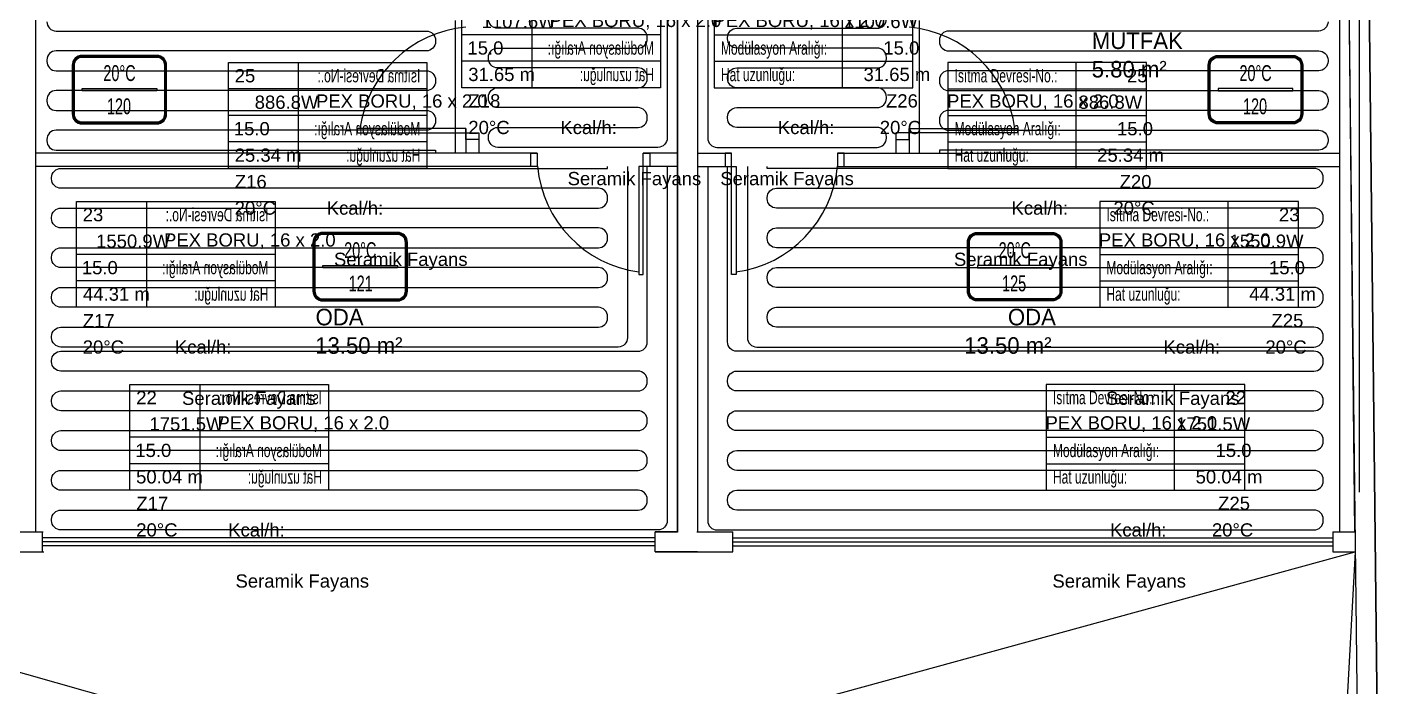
# Model space of a CAD drawing. Header units: centimetres. Extents: x 247996 to 315152, y -468471 to -440326.
# Drawn here: x 285820 to 286843, y -442834 to -442336 of the extents above; entities that cross this region are included whole.
import ezdxf
from ezdxf.enums import TextEntityAlignment as Align

# ---------------------------------------------------------------- set-up
doc = ezdxf.new("R2010")
doc.units = ezdxf.units.CM
for name, color, linetype in [('SCOTT-MKDU0', 50, 'CONTINUOUS'), ('SCOTT-MTY-ISIKAYBIMAHAL', 2, 'CONTINUOUS'), ('SCOTT-MTY-PEX-BORU', 1, 'CONTINUOUS'), ('SCOTT-MTY-RADYATÖR', 2, 'CONTINUOUS'), ('SCOTT-MTY-VANA', 1, 'Continuous')]:
    doc.layers.add(name, color=color, linetype=linetype)
doc.styles.add('MtXpl_Comic_Sans_MS', font='comic.ttf')
doc.styles.add('MTYCAPLT', font='arial.ttf')

# ---------------------------------------------------------------- blocks, each defined once
blk = doc.blocks.new('MTY-RADYATOR MAHAL0')
at = {"layer": 'SCOTT-MTY-ISIKAYBIMAHAL', "color": 2}
for points in [[(-35.7, 18.4), (-35.7, -18.4, 0.414214), (-28.2, -25.9), (28.2, -25.9, 0.414214), (35.7, -18.4), (35.7, 18.4, 0.414214), (28.2, 25.9), (-28.2, 25.9, 0.414214)], [(-34.2, 18.4), (-34.2, -18.4, 0.414214), (-28.2, -24.4), (28.2, -24.4, 0.414214), (34.2, -18.4), (34.2, 18.4, 0.414214), (28.2, 24.4), (-28.2, 24.4, 0.414214)]]:
    blk.add_lwpolyline(points, format="xyb", close=True, dxfattribs=at)
at = {"layer": 'SCOTT-MTY-ISIKAYBIMAHAL', "color": 4}
for points in [[(-35.2, 18.4), (-35.2, -18.4, 0.414214), (-28.2, -25.4), (28.2, -25.4, 0.414214), (35.2, -18.4), (35.2, 18.4, 0.414214), (28.2, 25.4), (-28.2, 25.4, 0.414214)], [(-34.7, 18.4), (-34.7, -18.4, 0.414214), (-28.2, -24.9), (28.2, -24.9, 0.414214), (34.7, -18.4), (34.7, 18.4, 0.414214), (28.2, 24.9), (-28.2, 24.9, 0.414214)]]:
    blk.add_lwpolyline(points, format="xyb", close=True, dxfattribs=at)
at = {"layer": 'SCOTT-MTY-ISIKAYBIMAHAL', "color": 2}
blk.add_lwpolyline([(-28.2, 0.8), (28.2, 0.8), (28.2, -0.8), (-28.2, -0.8)], close=True, dxfattribs=at)
at = {"layer": 'SCOTT-MTY-ISIKAYBIMAHAL', "color": 1, "style": 'MTYCAPLT', "width": 0.65}
for tag, p in [('MAHAL_001', (-14.9, 29.8)), ('NO_001', (-8.3, 6.7))]:
    blk.add_attdef(tag, p, '', height=12, rotation=360, dxfattribs=at)
at = {"layer": 'SCOTT-MTY-ISIKAYBIMAHAL', "color": 4, "style": 'MTYCAPLT', "width": 0.65}
for tag, p in [('DERECE_001', (-22.8, -18.5)), ('ISIKAYBI_001', (-22.7, -41.1))]:
    blk.add_attdef(tag, p, '', height=12, rotation=360, dxfattribs=at)
blk.add_attdef('ALAN', text='', height=12, rotation=360, dxfattribs=at).set_placement((0, -50), align=Align.MIDDLE_CENTER)
blk = doc.blocks.new('MTY-ETIKET')
at = {"layer": 'SCOTT-MTY-RADYATÖR'}
for p, q in [((2.69, 0), (2.69, 8)), ((-7, 6), (8, 6)), ((-7, 4), (8, 4)), ((-7, 2), (8, 2))]:
    blk.add_line(p, q, dxfattribs=at)
blk.add_lwpolyline([(8, 0), (8, 8), (-7, 8), (-7, 0)], close=True, dxfattribs=at)
at = {"layer": 'SCOTT-MTY-RADYATÖR', "style": 'MTYCAPLT', "width": 0.65}
for s, p in [('Isıtma Devresi-No.:', (-6.5, 7)), ('Modülasyon Aralığı:', (-6.5, 3)), ('Hat uzunluğu:', (-6.5, 1))]:
    blk.add_text(s, height=1, rotation=360, dxfattribs=at).set_placement(p, align=Align.MIDDLE_LEFT)
for tag, p in [('NO1_001', (5.8, 6.5)), ('AR_001', (6.25, 2.5)), ('UZ_001', (6.31, 0.51))]:
    blk.add_attdef(tag, p, '', height=1, rotation=360, dxfattribs=at)
at = {"layer": 'SCOTT-MTY-RADYATÖR', "color": 2, "style": 'MTYCAPLT', "width": 0.65}
for tag, p in [('BORU_001', (-7.07, 4.59)), ('YER_001', (2.9, 4.5))]:
    blk.add_attdef(tag, p, '', height=1, dxfattribs=at)

msp = doc.modelspace()

# ---------------------------------------------------------------- linework, layer by layer
at = {"layer": 'SCOTT-MKDU0', "color": 8, "ltscale": 0.03}
for p, q in [((286843.2, -443160.1), (286812.9, -440514.4)), ((286812.9, -440514.4), (286843.2, -443160.1)), ((286828.2, -443159.5), (286798.1, -440529.3)), ((286311.1, -441892.1), (286311.1, -442717.1)), ((286326.1, -441892.1), (286326.1, -442717.1)), ((285826.1, -441907.1), (285826.1, -442687.1)), ((285826.1, -441907.1), (285826.1, -442717.1)), ((285826.1, -441907.1), (285826.1, -442717.1)), ((286311.1, -441907.1), (286311.1, -442687.1)), ((286311.1, -441907.1), (286311.1, -442717.1)), ((286311.1, -442717.1), (286311.1, -441907.1)), ((286326.1, -441907.1), (286326.1, -442687.1)), ((286326.1, -441907.1), (286326.1, -442717.1)), ((286326.1, -441907.1), (286326.1, -442717.1)), ((286811.1, -441907.1), (286811.1, -442717.1)), ((286822.8, -442717.1), (286813.9, -441907.1)), ((286826.1, -441907.1), (286826.1, -442687.1)), ((286151.1, -442412.3), (286151.1, -442430.9)), ((286486.1, -442412.3), (286486.1, -442430.9)), ((286161.1, -442415.6), (286161.1, -442430.9)), ((286476.1, -442415.6), (286476.1, -442430.9)), ((286205.2, -442430.9), (285826.1, -442430.9)), ((286311.1, -442430.9), (286285.2, -442430.9)), ((286326.1, -442430.9), (286352, -442430.9)), ((286432, -442430.9), (286811.1, -442430.9)), ((286205.2, -442440.9), (285826.1, -442440.9)), ((286311.1, -442440.9), (286281.9, -442440.9)), ((286326.1, -442440.9), (286355.3, -442440.9)), ((286432, -442440.9), (286811.1, -442440.9)), ((285806.1, -442717.1), (285832, -442717.1)), ((285826.1, -442717.1), (285832, -442717.1)), ((285831.1, -442717.1), (285831.1, -442732.1)), ((286294.3, -442717.1), (286311.1, -442717.1)), ((286311.5, -442717.1), (286294.3, -442717.1)), ((286294.3, -442732.1), (286294.3, -442717.1)), ((286294.3, -442717.1), (286311.1, -442717.1)), ((286325.7, -442717.1), (286352.8, -442717.1)), ((286326.1, -442717.1), (286352.8, -442717.1)), ((286326.1, -442717.1), (286352.8, -442717.1)), ((286352.8, -442732.1), (286352.8, -442717.1)), ((286806.1, -442717.1), (286822.8, -442717.1)), ((286806.1, -442717.1), (286806.1, -442732.1)), ((286806.1, -442717.1), (286822.8, -442717.1)), ((286294.3, -442721.6), (285831.1, -442721.6)), ((286294.3, -442724.6), (285831.1, -442724.6)), ((286294.3, -442727.6), (285831.1, -442727.6)), ((286352.8, -442721.6), (286806.1, -442721.6)), ((286352.8, -442724.6), (286806.1, -442724.6)), ((286352.8, -442727.6), (286806.1, -442727.6)), ((285474.3, -443102.1), (286823, -442732.1)), ((286802.7, -443102.1), (285493, -442732.9)), ((285806.1, -442732.1), (285832.3, -442732.1)), ((286294.3, -442732.1), (286352.8, -442732.1)), ((286326.1, -442732.1), (286294.3, -442732.1)), ((286311.1, -442732.1), (286352.8, -442732.1)), ((286823, -442732.1), (286802.7, -443102.1)), ((286806.1, -442732.1), (286823, -442732.1))]:
    msp.add_line(p, q, dxfattribs=at)
for points in [[(286151.1, -442415.6), (286151.1, -442412.3), (286069.2, -442412.3), (286069.2, -442415.6)], [(286486.1, -442415.6), (286486.1, -442412.3), (286568, -442412.3), (286568, -442415.6)], [(286285.2, -442440.9), (286281.9, -442440.9), (286281.9, -442522.7), (286285.2, -442522.7)], [(286352, -442440.9), (286355.3, -442440.9), (286355.3, -442522.7), (286352, -442522.7)]]:
    msp.add_lwpolyline(points, close=True, dxfattribs=at)
for points in [[(286161.1, -442415.6), (286161.1, -442420.6), (286151.1, -442420.6), (286151.1, -442415.6), (286161.1, -442415.6)], [(286476.1, -442415.6), (286476.1, -442420.6), (286486.1, -442420.6), (286486.1, -442415.6), (286476.1, -442415.6)], [(286200.2, -442430.9), (286205.2, -442430.9), (286205.2, -442440.9), (286200.2, -442440.9), (286200.2, -442430.9)], [(286285.2, -442430.9), (286290.2, -442430.9), (286290.2, -442440.9), (286285.2, -442440.9), (286285.2, -442430.9)], [(286352, -442430.9), (286347, -442430.9), (286347, -442440.9), (286352, -442440.9), (286352, -442430.9)], [(286437, -442430.9), (286432, -442430.9), (286432, -442440.9), (286437, -442440.9), (286437, -442430.9)]]:
    msp.add_lwpolyline(points, dxfattribs=at)
for centre, start, end in [((286159.3, -442424.2), 95.3081, 172.3253), ((286477.9, -442424.2), 7.6747, 84.6919), ((286293.8, -442432.6), 185.3081, 262.3253), ((286343.4, -442432.6), 277.6747, 354.6919)]:
    msp.add_arc(centre, 88.9, start, end, dxfattribs=at)
at = {"layer": 'SCOTT-MTY-PEX-BORU'}
for points in [[(286303.3, -442107.1), (286303.3, -442419.5, -0.414214), (286296.3, -442426.5), (286175.3, -442426.5, -0.414214), (286168.3, -442419.5), (286168.3, -442418.5, -0.414214), (286175.3, -442411.5), (286281.3, -442411.5, 0.414214), (286288.3, -442404.5), (286288.3, -442403.5, 0.414214), (286281.3, -442396.5), (286175.3, -442396.5, -0.414214), (286168.3, -442389.5), (286168.3, -442388.5, -0.414214), (286175.3, -442381.5), (286281.3, -442381.5, 0.414214), (286288.3, -442374.5), (286288.3, -442373.5, 0.414214), (286281.3, -442366.5), (286175.3, -442366.5, -0.414214), (286168.3, -442359.5), (286168.3, -442358.5, -0.414214), (286175.3, -442351.5), (286281.3, -442351.5, 0.414214), (286288.3, -442344.5), (286288.3, -442343.5, 0.414214), (286281.3, -442336.5), (286175.3, -442336.5, -0.414214), (286168.3, -442329.5)], [(286333.9, -442107.1), (286333.9, -442419.5, 0.414214), (286340.9, -442426.5), (286461.9, -442426.5, 0.414214), (286468.9, -442419.5), (286468.9, -442418.5, 0.414214), (286461.9, -442411.5), (286355.9, -442411.5, -0.414214), (286348.9, -442404.5), (286348.9, -442403.5, -0.414214), (286355.9, -442396.5), (286461.9, -442396.5, 0.414214), (286468.9, -442389.5), (286468.9, -442388.5, 0.414214), (286461.9, -442381.5), (286355.9, -442381.5, -0.414214), (286348.9, -442374.5), (286348.9, -442373.5, -0.414214), (286355.9, -442366.5), (286461.9, -442366.5, 0.414214), (286468.9, -442359.5), (286468.9, -442358.5, 0.414214), (286461.9, -442351.5), (286355.9, -442351.5, -0.414214), (286348.9, -442344.5), (286348.9, -442343.5, -0.414214), (286355.9, -442336.5), (286461.9, -442336.5, 0.414214), (286468.9, -442329.5)], [(286143.3, -442430.9), (286143.3, -442330.6, 0.414214)], [(286493.9, -442430.9), (286493.9, -442330.6, -0.414214)], [(285834.7, -442331.6, 0.414214), (285841.7, -442338.6), (286121.3, -442338.6, -0.414214), (286128.3, -442345.6), (286128.3, -442346.6, -0.414214), (286121.3, -442353.6), (285841.7, -442353.6, 0.414214), (285834.7, -442360.6), (285834.7, -442361.6, 0.414214), (285841.7, -442368.6), (286121.3, -442368.6, -0.414214), (286128.3, -442375.6), (286128.3, -442376.6, -0.414214), (286121.3, -442383.6), (285841.7, -442383.6, 0.414214), (285834.7, -442390.6), (285834.7, -442391.6, 0.414214), (285841.7, -442398.6), (286121.3, -442398.6, -0.414214), (286128.3, -442405.6), (286128.3, -442406.6, -0.414214), (286121.3, -442413.6), (285841.7, -442413.6, 0.414214), (285834.7, -442420.6), (285834.7, -442421.6, 0.414214), (285841.7, -442428.6), (286128.3, -442428.6), (286128.3, -442430.9)], [(286802.5, -442331.6, -0.414214), (286795.5, -442338.6), (286515.9, -442338.6, 0.414214), (286508.9, -442345.6), (286508.9, -442346.6, 0.414214), (286515.9, -442353.6), (286795.5, -442353.6, -0.414214), (286802.5, -442360.6), (286802.5, -442361.6, -0.414214), (286795.5, -442368.6), (286515.9, -442368.6, 0.414214), (286508.9, -442375.6), (286508.9, -442376.6, 0.414214), (286515.9, -442383.6), (286795.5, -442383.6, -0.414214), (286802.5, -442390.6), (286802.5, -442391.6, -0.414214), (286795.5, -442398.6), (286515.9, -442398.6, 0.414214), (286508.9, -442405.6), (286508.9, -442406.6, 0.414214), (286515.9, -442413.6), (286795.5, -442413.6, -0.414214), (286802.5, -442420.6), (286802.5, -442421.6, -0.414214), (286795.5, -442428.6), (286508.9, -442428.6), (286508.9, -442430.9)], [(286303.3, -442440.9), (286303.3, -442708.6, -0.414214), (286296.3, -442715.6), (285845.3, -442715.6, -0.414214), (285838.3, -442708.6), (285838.3, -442707.6, -0.414214), (285845.3, -442700.6), (286281.3, -442700.6, 0.414214), (286288.3, -442693.6), (286288.3, -442692.6, 0.414214), (286281.3, -442685.6), (285845.3, -442685.6, -0.414214), (285838.3, -442678.6), (285838.3, -442677.6, -0.414214), (285845.3, -442670.6), (286281.3, -442670.6, 0.414214), (286288.3, -442663.6), (286288.3, -442662.6, 0.414214), (286281.3, -442655.6), (285845.3, -442655.6, -0.414214), (285838.3, -442648.6), (285838.3, -442647.6, -0.414214), (285845.3, -442640.6), (286281.3, -442640.6, 0.414214), (286288.3, -442633.6), (286288.3, -442632.6, 0.414214), (286281.3, -442625.6), (285845.3, -442625.6, -0.414214), (285838.3, -442618.6), (285838.3, -442617.6, -0.414214), (285845.3, -442610.6), (286281.3, -442610.6, 0.414214), (286288.3, -442603.6), (286288.3, -442602.6, 0.414214), (286281.3, -442595.6), (285845.3, -442595.6, -0.414214), (285838.3, -442588.6), (285838.3, -442587.6, -0.414214), (285845.3, -442580.6), (286281.3, -442580.6, 0.414214), (286288.3, -442573.6), (286288.3, -442440.9)], [(286273.3, -442440.9), (286273.3, -442570.4, -0.414214), (286266.3, -442577.4), (285845.3, -442577.4, -0.414214), (285838.3, -442570.4), (285838.3, -442569.4, -0.414214), (285845.3, -442562.4), (286251.3, -442562.4, 0.414214), (286258.3, -442555.4), (286258.3, -442554.4, 0.414214), (286251.3, -442547.4), (285845.3, -442547.4, -0.414214), (285838.3, -442540.4), (285838.3, -442539.4, -0.414214), (285845.3, -442532.4), (286251.3, -442532.4, 0.414214), (286258.3, -442525.4), (286258.3, -442524.4, 0.414214), (286251.3, -442517.4), (285845.3, -442517.4, -0.414214), (285838.3, -442510.4), (285838.3, -442509.4, -0.414214), (285845.3, -442502.4), (286251.3, -442502.4, 0.414214), (286258.3, -442495.4), (286258.3, -442494.4, 0.414214), (286251.3, -442487.4), (285845.3, -442487.4, -0.414214), (285838.3, -442480.4), (285838.3, -442479.4, -0.414214), (285845.3, -442472.4), (286251.3, -442472.4, 0.414214), (286258.3, -442465.4), (286258.3, -442464.4, 0.414214), (286251.3, -442457.4), (285845.3, -442457.4, -0.414214), (285838.3, -442450.4), (285838.3, -442449.4, -0.414214), (285845.3, -442442.4), (286258.3, -442442.4), (286258.3, -442440.9)], [(286333.9, -442440.9), (286333.9, -442708.6, 0.414214), (286340.9, -442715.6), (286791.9, -442715.6, 0.414214), (286798.9, -442708.6), (286798.9, -442707.6, 0.414214), (286791.9, -442700.6), (286355.9, -442700.6, -0.414214), (286348.9, -442693.6), (286348.9, -442692.6, -0.414214), (286355.9, -442685.6), (286791.9, -442685.6, 0.414214), (286798.9, -442678.6), (286798.9, -442677.6, 0.414214), (286791.9, -442670.6), (286355.9, -442670.6, -0.414214), (286348.9, -442663.6), (286348.9, -442662.6, -0.414214), (286355.9, -442655.6), (286791.9, -442655.6, 0.414214), (286798.9, -442648.6), (286798.9, -442647.6, 0.414214), (286791.9, -442640.6), (286355.9, -442640.6, -0.414214), (286348.9, -442633.6), (286348.9, -442632.6, -0.414214), (286355.9, -442625.6), (286791.9, -442625.6, 0.414214), (286798.9, -442618.6), (286798.9, -442617.6, 0.414214), (286791.9, -442610.6), (286355.9, -442610.6, -0.414214), (286348.9, -442603.6), (286348.9, -442602.6, -0.414214), (286355.9, -442595.6), (286791.9, -442595.6, 0.414214), (286798.9, -442588.6), (286798.9, -442587.6, 0.414214), (286791.9, -442580.6), (286355.9, -442580.6, -0.414214), (286348.9, -442573.6), (286348.9, -442440.9)], [(286363.9, -442440.9), (286363.9, -442570.4, 0.414214), (286370.9, -442577.4), (286791.9, -442577.4, 0.414214), (286798.9, -442570.4), (286798.9, -442569.4, 0.414214), (286791.9, -442562.4), (286385.9, -442562.4, -0.414214), (286378.9, -442555.4), (286378.9, -442554.4, -0.414214), (286385.9, -442547.4), (286791.9, -442547.4, 0.414214), (286798.9, -442540.4), (286798.9, -442539.4, 0.414214), (286791.9, -442532.4), (286385.9, -442532.4, -0.414214), (286378.9, -442525.4), (286378.9, -442524.4, -0.414214), (286385.9, -442517.4), (286791.9, -442517.4, 0.414214), (286798.9, -442510.4), (286798.9, -442509.4, 0.414214), (286791.9, -442502.4), (286385.9, -442502.4, -0.414214), (286378.9, -442495.4), (286378.9, -442494.4, -0.414214), (286385.9, -442487.4), (286791.9, -442487.4, 0.414214), (286798.9, -442480.4), (286798.9, -442479.4, 0.414214), (286791.9, -442472.4), (286385.9, -442472.4, -0.414214), (286378.9, -442465.4), (286378.9, -442464.4, -0.414214), (286385.9, -442457.4), (286791.9, -442457.4, 0.414214), (286798.9, -442450.4), (286798.9, -442449.4, 0.414214), (286791.9, -442442.4), (286378.9, -442442.4), (286378.9, -442440.9)]]:
    msp.add_lwpolyline(points, format="xyb", dxfattribs=at)

# ---------------------------------------------------------------- block references
at = {"layer": 'SCOTT-MTY-VANA'}
ref = msp.add_blockref('MTY-ETIKET', (286228.3, -442381.5), dxfattribs=dict(at, xscale=-10, yscale=10))
ref.add_attrib('UZ_001', '31.65 m', (286153, -442376.4), dxfattribs={"layer": 'SCOTT-MTY-RADYATÖR', "height": 10, "rotation": 0, "style": 'MTYCAPLT'})
ref.add_attrib('AR_001', '15.0', (286152.4, -442356.4), dxfattribs={"layer": 'SCOTT-MTY-RADYATÖR', "height": 10, "rotation": 0, "style": 'MTYCAPLT'})
ref.add_attrib('NO1_001', '24', (286153.1, -442316.5), dxfattribs={"layer": 'SCOTT-MTY-RADYATÖR', "height": 10, "rotation": 0, "style": 'MTYCAPLT'})
ref.add_attrib('BORU_001', 'PEX BORU, 16 x 2.0', (286214.5, -442335.6), dxfattribs={"layer": 'SCOTT-MTY-RADYATÖR', "height": 10, "style": 'MTYCAPLT'})
ref.add_attrib('NO_001', 'Z18', (286153.2, -442396.4), dxfattribs={"layer": 'SCOTT-MTY-RADYATÖR', "height": 10, "style": 'MTYCAPLT'})
ref.add_attrib('DERECE_001', '20%%DC', (286153.1, -442416.5), dxfattribs={"layer": 'SCOTT-MTY-RADYATÖR', "height": 10, "style": 'MTYCAPLT'})
ref.add_attrib('KCAL/H:_001', 'Kcal/h:', (286222.6, -442416.5), dxfattribs={"layer": 'SCOTT-MTY-RADYATÖR', "height": 10, "style": 'MTYCAPLT'})
ref.add_attrib('MALZEMECINSI_001', 'Seramik Fayans', (286228.1, -442455.1), dxfattribs={"layer": 'SCOTT-MTY-RADYATÖR', "height": 10, "style": 'MTYCAPLT'})
ref.add_attrib('YER_001', '1107.6W', (286163.1, -442336.4), dxfattribs={"layer": 'SCOTT-MTY-RADYATÖR', "height": 10, "style": 'MTYCAPLT'})
ref = msp.add_blockref('MTY-ETIKET', (286408.9, -442381.5), dxfattribs=dict(at, xscale=10, yscale=10))
ref.add_attrib('UZ_001', '31.65 m', (286451.6, -442376.4), dxfattribs={"layer": 'SCOTT-MTY-RADYATÖR', "height": 10, "rotation": 360, "style": 'MTYCAPLT'})
ref.add_attrib('AR_001', '15.0', (286466.6, -442356.4), dxfattribs={"layer": 'SCOTT-MTY-RADYATÖR', "height": 10, "rotation": 360, "style": 'MTYCAPLT'})
ref.add_attrib('NO1_001', '24', (286474.2, -442316.5), dxfattribs={"layer": 'SCOTT-MTY-RADYATÖR', "height": 10, "rotation": 360, "style": 'MTYCAPLT'})
ref.add_attrib('BORU_001', 'PEX BORU, 16 x 2.0', (286338.2, -442335.6), dxfattribs={"layer": 'SCOTT-MTY-RADYATÖR', "height": 10, "style": 'MTYCAPLT'})
ref.add_attrib('NO_001', 'Z26', (286468.6, -442396.4), dxfattribs={"layer": 'SCOTT-MTY-RADYATÖR', "height": 10, "style": 'MTYCAPLT'})
ref.add_attrib('DERECE_001', '20%%DC', (286463.9, -442416.5), dxfattribs={"layer": 'SCOTT-MTY-RADYATÖR', "height": 10, "style": 'MTYCAPLT'})
ref.add_attrib('KCAL/H:_001', 'Kcal/h:', (286386.9, -442416.5), dxfattribs={"layer": 'SCOTT-MTY-RADYATÖR', "height": 10, "style": 'MTYCAPLT'})
ref.add_attrib('MALZEMECINSI_001', 'Seramik Fayans', (286343.4, -442455.1), dxfattribs={"layer": 'SCOTT-MTY-RADYATÖR', "height": 10, "style": 'MTYCAPLT'})
ref.add_attrib('YER_001', '1107.6W', (286436.9, -442336.4), dxfattribs={"layer": 'SCOTT-MTY-RADYATÖR', "height": 10, "style": 'MTYCAPLT'})
ref = msp.add_blockref('MTY-RADYATOR MAHAL0', (285889.5, -442382.9), dxfattribs=dict(at, rotation=180))
ref.add_attrib('DERECE_001', '20%%DC', (285877.4, -442376.4), dxfattribs={"layer": 'SCOTT-MTY-ISIKAYBIMAHAL', "color": 4, "height": 12, "rotation": 360, "style": 'MTYCAPLT', "width": 0.65})
ref.add_attrib('NO_001', '120', (285880.1, -442401.5), dxfattribs={"layer": 'SCOTT-MTY-ISIKAYBIMAHAL', "color": 1, "height": 12, "rotation": 360, "style": 'MTYCAPLT', "width": 0.65})
ref = msp.add_blockref('MTY-RADYATOR MAHAL0', (286747.7, -442382.9), dxfattribs=dict(at, xscale=-1, rotation=180))
ref.add_attrib('DERECE_001', '20%%DC', (286735.6, -442376.4), dxfattribs={"layer": 'SCOTT-MTY-ISIKAYBIMAHAL', "color": 4, "height": 12, "rotation": 0, "style": 'MTYCAPLT', "width": 0.65})
ref.add_attrib('NO_001', '120', (286738.3, -442401.5), dxfattribs={"layer": 'SCOTT-MTY-ISIKAYBIMAHAL', "color": 1, "height": 12, "rotation": 0, "style": 'MTYCAPLT', "width": 0.65})
ref = msp.add_blockref('MTY-ETIKET', (286051.8, -442442.4), dxfattribs=dict(at, xscale=-10, yscale=10))
ref.add_attrib('UZ_001', '25.34 m', (285976.6, -442437.4), dxfattribs={"layer": 'SCOTT-MTY-RADYATÖR', "height": 10, "rotation": 0, "style": 'MTYCAPLT'})
ref.add_attrib('AR_001', '15.0', (285975.9, -442417.4), dxfattribs={"layer": 'SCOTT-MTY-RADYATÖR', "height": 10, "rotation": 0, "style": 'MTYCAPLT'})
ref.add_attrib('NO1_001', '25', (285976.6, -442377.4), dxfattribs={"layer": 'SCOTT-MTY-RADYATÖR', "height": 10, "rotation": 0, "style": 'MTYCAPLT'})
ref.add_attrib('BORU_001', 'PEX BORU, 16 x 2.0', (286038, -442396.5), dxfattribs={"layer": 'SCOTT-MTY-RADYATÖR', "height": 10, "style": 'MTYCAPLT'})
ref.add_attrib('NO_001', 'Z16', (285976.7, -442457.4), dxfattribs={"layer": 'SCOTT-MTY-RADYATÖR', "height": 10, "style": 'MTYCAPLT'})
ref.add_attrib('DERECE_001', '20%%DC', (285976.6, -442477.4), dxfattribs={"layer": 'SCOTT-MTY-RADYATÖR', "height": 10, "style": 'MTYCAPLT'})
ref.add_attrib('KCAL/H:_001', 'Kcal/h:', (286046.1, -442477.4), dxfattribs={"layer": 'SCOTT-MTY-RADYATÖR', "height": 10, "style": 'MTYCAPLT'})
ref.add_attrib('MALZEMECINSI_001', 'Seramik Fayans', (286051.6, -442516.1), dxfattribs={"layer": 'SCOTT-MTY-RADYATÖR', "height": 10, "style": 'MTYCAPLT'})
ref.add_attrib('YER_001', '886.8W', (285991.7, -442397.4), dxfattribs={"layer": 'SCOTT-MTY-RADYATÖR', "height": 10, "style": 'MTYCAPLT'})
ref = msp.add_blockref('MTY-ETIKET', (286585.4, -442442.4), dxfattribs=dict(at, xscale=10, yscale=10))
ref.add_attrib('UZ_001', '25.34 m', (286628.1, -442437.4), dxfattribs={"layer": 'SCOTT-MTY-RADYATÖR', "height": 10, "rotation": 360, "style": 'MTYCAPLT'})
ref.add_attrib('AR_001', '15.0', (286643.1, -442417.4), dxfattribs={"layer": 'SCOTT-MTY-RADYATÖR', "height": 10, "rotation": 360, "style": 'MTYCAPLT'})
ref.add_attrib('NO1_001', '25', (286650.6, -442377.4), dxfattribs={"layer": 'SCOTT-MTY-RADYATÖR', "height": 10, "rotation": 360, "style": 'MTYCAPLT'})
ref.add_attrib('BORU_001', 'PEX BORU, 16 x 2.0', (286514.7, -442396.5), dxfattribs={"layer": 'SCOTT-MTY-RADYATÖR', "height": 10, "style": 'MTYCAPLT'})
ref.add_attrib('NO_001', 'Z20', (286645.1, -442457.4), dxfattribs={"layer": 'SCOTT-MTY-RADYATÖR', "height": 10, "style": 'MTYCAPLT'})
ref.add_attrib('DERECE_001', '20%%DC', (286640.4, -442477.4), dxfattribs={"layer": 'SCOTT-MTY-RADYATÖR', "height": 10, "style": 'MTYCAPLT'})
ref.add_attrib('KCAL/H:_001', 'Kcal/h:', (286563.4, -442477.4), dxfattribs={"layer": 'SCOTT-MTY-RADYATÖR', "height": 10, "style": 'MTYCAPLT'})
ref.add_attrib('MALZEMECINSI_001', 'Seramik Fayans', (286519.9, -442516.1), dxfattribs={"layer": 'SCOTT-MTY-RADYATÖR', "height": 10, "style": 'MTYCAPLT'})
ref.add_attrib('YER_001', '886.8W', (286614, -442397.4), dxfattribs={"layer": 'SCOTT-MTY-RADYATÖR', "height": 10, "style": 'MTYCAPLT'})
ref = msp.add_blockref('MTY-ETIKET', (285937.1, -442547.4), dxfattribs=dict(at, xscale=-10, yscale=10))
ref.add_attrib('UZ_001', '44.31 m', (285862, -442542.4), dxfattribs={"layer": 'SCOTT-MTY-RADYATÖR', "height": 10, "rotation": 0, "style": 'MTYCAPLT'})
ref.add_attrib('AR_001', '15.0', (285861.1, -442522.4), dxfattribs={"layer": 'SCOTT-MTY-RADYATÖR', "height": 10, "rotation": 0, "style": 'MTYCAPLT'})
ref.add_attrib('NO1_001', '23', (285861.8, -442482.4), dxfattribs={"layer": 'SCOTT-MTY-RADYATÖR', "height": 10, "rotation": 0, "style": 'MTYCAPLT'})
ref.add_attrib('BORU_001', 'PEX BORU, 16 x 2.0', (285923.2, -442501.5), dxfattribs={"layer": 'SCOTT-MTY-RADYATÖR', "height": 10, "style": 'MTYCAPLT'})
ref.add_attrib('NO_001', 'Z17', (285861.9, -442562.5), dxfattribs={"layer": 'SCOTT-MTY-RADYATÖR', "height": 10, "style": 'MTYCAPLT'})
ref.add_attrib('DERECE_001', '20%%DC', (285861.8, -442582.4), dxfattribs={"layer": 'SCOTT-MTY-RADYATÖR', "height": 10, "style": 'MTYCAPLT'})
ref.add_attrib('KCAL/H:_001', 'Kcal/h:', (285931.4, -442582.4), dxfattribs={"layer": 'SCOTT-MTY-RADYATÖR', "height": 10, "style": 'MTYCAPLT'})
ref.add_attrib('MALZEMECINSI_001', 'Seramik Fayans', (285936.8, -442621.1), dxfattribs={"layer": 'SCOTT-MTY-RADYATÖR', "height": 10, "style": 'MTYCAPLT'})
ref.add_attrib('YER_001', '1550.9W', (285871.9, -442502.4), dxfattribs={"layer": 'SCOTT-MTY-RADYATÖR', "height": 10, "style": 'MTYCAPLT'})
ref = msp.add_blockref('MTY-ETIKET', (286700.1, -442547.4), dxfattribs=dict(at, xscale=10, yscale=10))
ref.add_attrib('UZ_001', '44.31 m', (286742.9, -442542.4), dxfattribs={"layer": 'SCOTT-MTY-RADYATÖR', "height": 10, "rotation": 360, "style": 'MTYCAPLT'})
ref.add_attrib('AR_001', '15.0', (286757.9, -442522.4), dxfattribs={"layer": 'SCOTT-MTY-RADYATÖR', "height": 10, "rotation": 360, "style": 'MTYCAPLT'})
ref.add_attrib('NO1_001', '23', (286765.4, -442482.4), dxfattribs={"layer": 'SCOTT-MTY-RADYATÖR', "height": 10, "rotation": 360, "style": 'MTYCAPLT'})
ref.add_attrib('BORU_001', 'PEX BORU, 16 x 2.0', (286629.4, -442501.5), dxfattribs={"layer": 'SCOTT-MTY-RADYATÖR', "height": 10, "style": 'MTYCAPLT'})
ref.add_attrib('NO_001', 'Z25', (286759.8, -442562.4), dxfattribs={"layer": 'SCOTT-MTY-RADYATÖR', "height": 10, "style": 'MTYCAPLT'})
ref.add_attrib('DERECE_001', '20%%DC', (286755.2, -442582.4), dxfattribs={"layer": 'SCOTT-MTY-RADYATÖR', "height": 10, "style": 'MTYCAPLT'})
ref.add_attrib('KCAL/H:_001', 'Kcal/h:', (286678.2, -442582.4), dxfattribs={"layer": 'SCOTT-MTY-RADYATÖR', "height": 10, "style": 'MTYCAPLT'})
ref.add_attrib('MALZEMECINSI_001', 'Seramik Fayans', (286634.7, -442621.1), dxfattribs={"layer": 'SCOTT-MTY-RADYATÖR', "height": 10, "style": 'MTYCAPLT'})
ref.add_attrib('YER_001', '1550.9W', (286728.1, -442502.4), dxfattribs={"layer": 'SCOTT-MTY-RADYATÖR', "height": 10, "style": 'MTYCAPLT'})
ref = msp.add_blockref('MTY-RADYATOR MAHAL0', (286071.4, -442516.7), dxfattribs=dict(at, rotation=180))
ref.add_attrib('DERECE_001', '20%%DC', (286059.3, -442510.2), dxfattribs={"layer": 'SCOTT-MTY-ISIKAYBIMAHAL', "color": 4, "height": 12, "rotation": 360, "style": 'MTYCAPLT', "width": 0.65})
ref.add_attrib('NO_001', '121', (286062.7, -442535.4), dxfattribs={"layer": 'SCOTT-MTY-ISIKAYBIMAHAL', "color": 1, "height": 12, "rotation": 360, "style": 'MTYCAPLT', "width": 0.65})
ref = msp.add_blockref('MTY-RADYATOR MAHAL0', (286565.8, -442516.7), dxfattribs=dict(at, xscale=-1, rotation=180))
ref.add_attrib('DERECE_001', '20%%DC', (286553.7, -442510.2), dxfattribs={"layer": 'SCOTT-MTY-ISIKAYBIMAHAL', "color": 4, "height": 12, "rotation": 0, "style": 'MTYCAPLT', "width": 0.65})
ref.add_attrib('NO_001', '125', (286556.3, -442535.3), dxfattribs={"layer": 'SCOTT-MTY-ISIKAYBIMAHAL', "color": 1, "height": 12, "rotation": 0, "style": 'MTYCAPLT', "width": 0.65})
ref = msp.add_blockref('MTY-ETIKET', (285977.5, -442685.6), dxfattribs=dict(at, xscale=-10, yscale=10))
ref.add_attrib('UZ_001', '50.04 m', (285902.1, -442680.5), dxfattribs={"layer": 'SCOTT-MTY-RADYATÖR', "height": 10, "rotation": 0, "style": 'MTYCAPLT'})
ref.add_attrib('AR_001', '15.0', (285901.5, -442660.5), dxfattribs={"layer": 'SCOTT-MTY-RADYATÖR', "height": 10, "rotation": 0, "style": 'MTYCAPLT'})
ref.add_attrib('NO1_001', '22', (285902.2, -442620.6), dxfattribs={"layer": 'SCOTT-MTY-RADYATÖR', "height": 10, "rotation": 0, "style": 'MTYCAPLT'})
ref.add_attrib('BORU_001', 'PEX BORU, 16 x 2.0', (285963.6, -442639.7), dxfattribs={"layer": 'SCOTT-MTY-RADYATÖR', "height": 10, "style": 'MTYCAPLT'})
ref.add_attrib('NO_001', 'Z17', (285902.3, -442700.6), dxfattribs={"layer": 'SCOTT-MTY-RADYATÖR', "height": 10, "style": 'MTYCAPLT'})
ref.add_attrib('DERECE_001', '20%%DC', (285902.2, -442720.6), dxfattribs={"layer": 'SCOTT-MTY-RADYATÖR', "height": 10, "style": 'MTYCAPLT'})
ref.add_attrib('KCAL/H:_001', 'Kcal/h:', (285971.7, -442720.6), dxfattribs={"layer": 'SCOTT-MTY-RADYATÖR', "height": 10, "style": 'MTYCAPLT'})
ref.add_attrib('MALZEMECINSI_001', 'Seramik Fayans', (285977.2, -442759.2), dxfattribs={"layer": 'SCOTT-MTY-RADYATÖR', "height": 10, "style": 'MTYCAPLT'})
ref.add_attrib('YER_001', '1751.5W', (285912.2, -442640.5), dxfattribs={"layer": 'SCOTT-MTY-RADYATÖR', "height": 10, "style": 'MTYCAPLT'})
ref = msp.add_blockref('MTY-ETIKET', (286659.7, -442685.6), dxfattribs=dict(at, xscale=10, yscale=10))
ref.add_attrib('UZ_001', '50.04 m', (286702.5, -442680.5), dxfattribs={"layer": 'SCOTT-MTY-RADYATÖR', "height": 10, "rotation": 360, "style": 'MTYCAPLT'})
ref.add_attrib('AR_001', '15.0', (286717.5, -442660.5), dxfattribs={"layer": 'SCOTT-MTY-RADYATÖR', "height": 10, "rotation": 360, "style": 'MTYCAPLT'})
ref.add_attrib('NO1_001', '22', (286725.1, -442620.6), dxfattribs={"layer": 'SCOTT-MTY-RADYATÖR', "height": 10, "rotation": 360, "style": 'MTYCAPLT'})
ref.add_attrib('BORU_001', 'PEX BORU, 16 x 2.0', (286589.1, -442639.7), dxfattribs={"layer": 'SCOTT-MTY-RADYATÖR', "height": 10, "style": 'MTYCAPLT'})
ref.add_attrib('NO_001', 'Z25', (286719.5, -442700.5), dxfattribs={"layer": 'SCOTT-MTY-RADYATÖR', "height": 10, "style": 'MTYCAPLT'})
ref.add_attrib('DERECE_001', '20%%DC', (286714.8, -442720.6), dxfattribs={"layer": 'SCOTT-MTY-RADYATÖR', "height": 10, "style": 'MTYCAPLT'})
ref.add_attrib('KCAL/H:_001', 'Kcal/h:', (286637.8, -442720.6), dxfattribs={"layer": 'SCOTT-MTY-RADYATÖR', "height": 10, "style": 'MTYCAPLT'})
ref.add_attrib('MALZEMECINSI_001', 'Seramik Fayans', (286594.3, -442759.2), dxfattribs={"layer": 'SCOTT-MTY-RADYATÖR', "height": 10, "style": 'MTYCAPLT'})
ref.add_attrib('YER_001', '1751.5W', (286687.8, -442640.5), dxfattribs={"layer": 'SCOTT-MTY-RADYATÖR', "height": 10, "style": 'MTYCAPLT'})

# ---------------------------------------------------------------- texts
at = {"layer": 'SCOTT-MKDU0', "color": 8, "ltscale": 0.03, "style": 'MtXpl_Comic_Sans_MS'}
for s, p in [('MUTFAK', (286624.1, -442352.2)), ('5.80 m²', (286624, -442373.7)), ('ODA', (286560.7, -442561)), ('13.50 m²', (286527.7, -442582.5))]:
    msp.add_text(s, height=12.5, dxfattribs=at).set_placement(p)
for s, p in [('ODA', (286037.7, -442561)), ('13.50 m²', (286037.4, -442582.5))]:
    msp.add_text(s, height=12.5, rotation=360, dxfattribs=at).set_placement(p)

doc.saveas('drawing.dxf')
